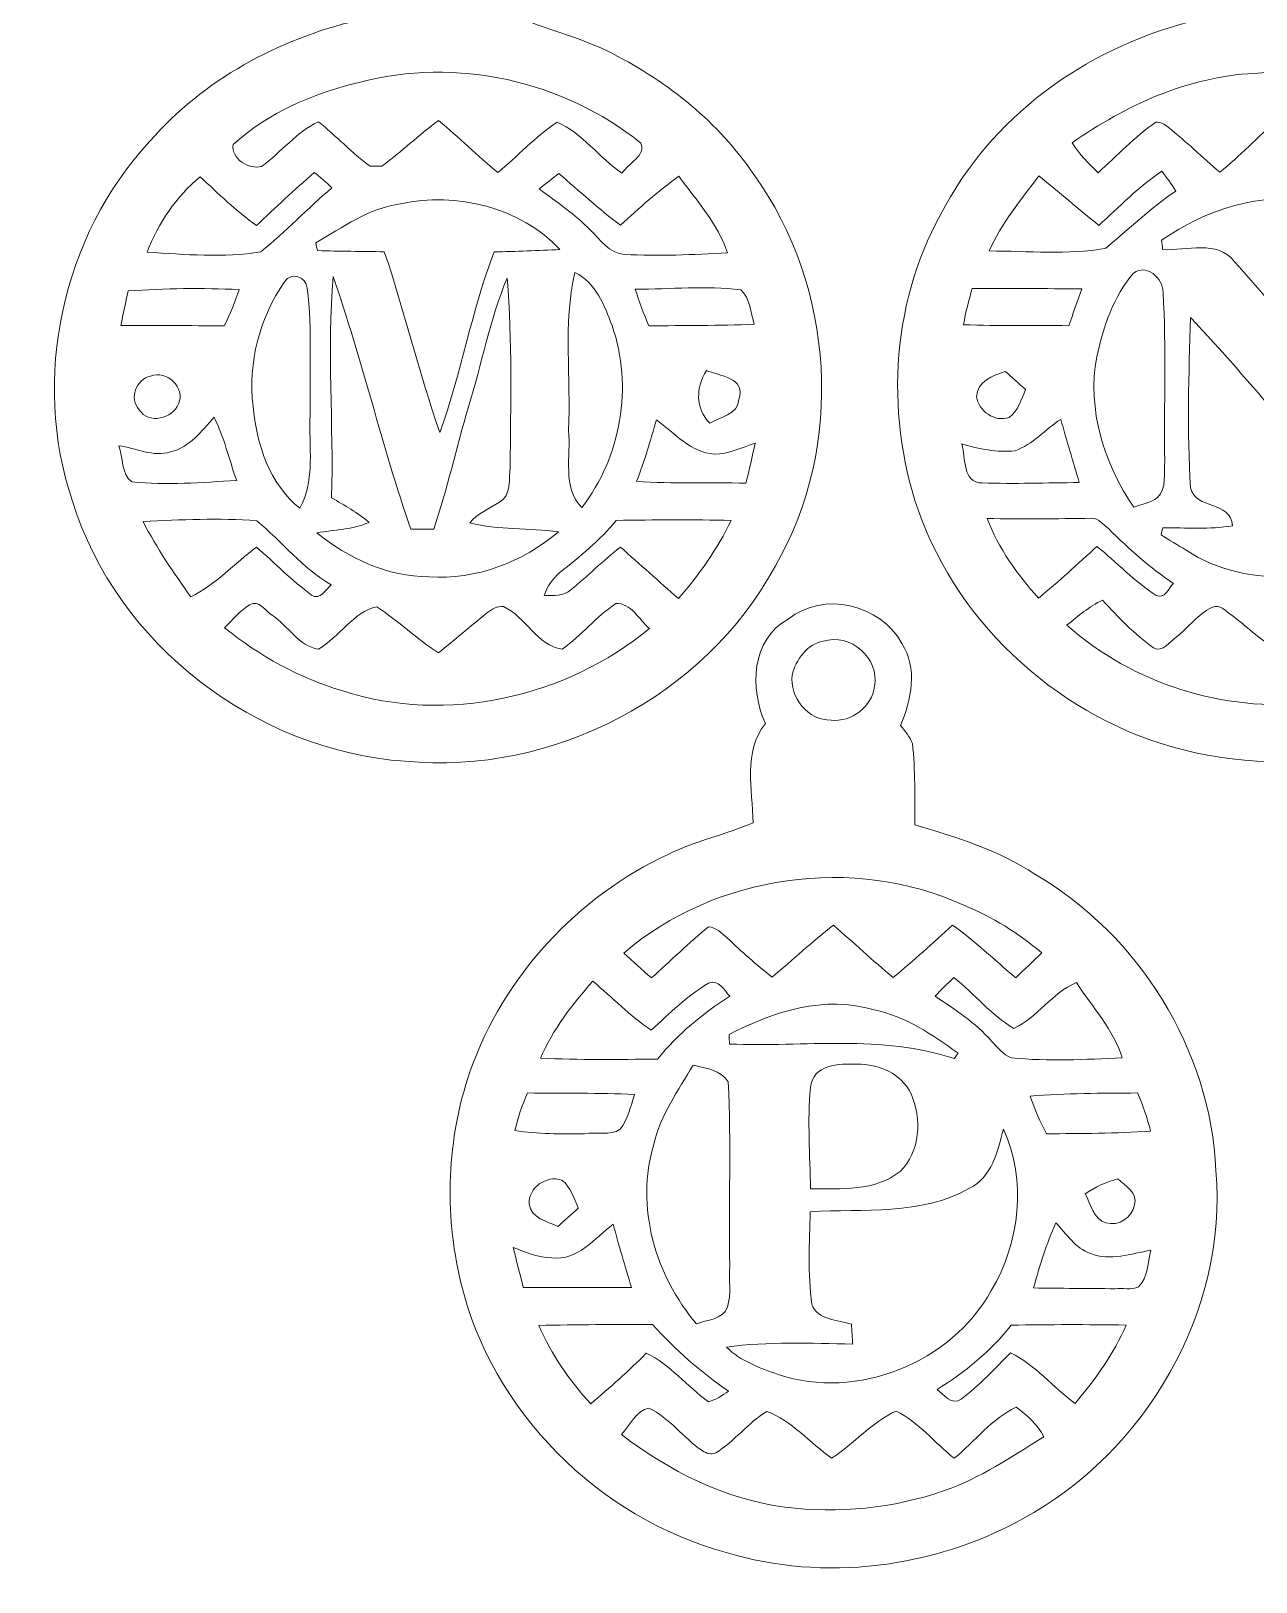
# Model space of a CAD drawing. Header units: centimetres. Extents: x -16.6 to 16.5, y -14.8 to 14.7.
# Drawn here: x -16.59 to -2.58, y -14.71 to 3.03 of the extents above; entities that cross this region are included whole.
import ezdxf

# ---------------------------------------------------------------- set-up
doc = ezdxf.new("R2010")
doc.units = ezdxf.units.CM
doc.header["$MEASUREMENT"] = 0
doc.layers.add('Layer 1', color=7, linetype='Continuous')

msp = doc.modelspace()

# ---------------------------------------------------------------- linework, layer by layer
at = {"layer": 'Layer 1', "color": 250, "lineweight": 9}
for points, knots in [([(-12.80093, 5.02584), (-12.68451, 5.561), (-12.00683, 5.85452), (-11.53058, 5.59275), (-11.53058, 5.59275), (-11.16545, 5.44318), (-10.96437, 5.00326), (-11.05926, 4.62544), (-11.05926, 4.62544), (-11.09066, 4.5122), (-11.14428, 4.40707), (-11.19579, 4.30159), (-11.19579, 4.30159), (-11.13335, 4.23668), (-11.05926, 4.17776), (-11.02258, 4.09274), (-11.02258, 4.09274), (-10.99047, 3.78971), (-11.00176, 3.48455), (-11.00106, 3.17975), (-11.00106, 3.17975), (-10.64828, 3.04252), (-10.2768, 2.94904), (-9.93884, 2.77547), (-9.93884, 2.77547), (-9.30419, 2.44703), (-8.72458, 1.98772), (-8.32347, 1.39082), (-8.32347, 1.39082), (-7.39955, 0.10988), (-7.28172, -1.71433), (-8.07759, -3.08523), (-8.07759, -3.08523), (-8.88298, -4.5803), (-10.62429, -5.4827), (-12.30951, -5.32078), (-12.30951, -5.32078), (-14.01801, -5.19978), (-15.60586, -3.98975), (-16.11598, -2.34545), (-16.11598, -2.34545), (-16.58941, -0.94281), (-16.23451, 0.6895), (-15.2298, 1.77429), (-15.2298, 1.77429), (-14.61809, 2.47808), (-13.76366, 2.93634), (-12.86372, 3.15435), (-12.86372, 3.15435), (-12.85279, 3.42917), (-12.88454, 3.70469), (-12.86443, 3.9788), (-12.86443, 3.9788), (-12.85596, 4.11215), (-12.76106, 4.21375), (-12.6764, 4.30759), (-12.6764, 4.30759), (-12.77941, 4.52772), (-12.89829, 4.78066), (-12.80093, 5.02584), (-12.80093, 5.02584), (-12.80093, 5.02584), (-12.80093, 5.02584), (-12.80093, 5.02584)], [0, 0, 0, 0, 0.05882353, 0.05882353, 0.05882353, 0.05882353, 0.11764706, 0.11764706, 0.11764706, 0.11764706, 0.17647059, 0.17647059, 0.17647059, 0.17647059, 0.23529412, 0.23529412, 0.23529412, 0.23529412, 0.29411765, 0.29411765, 0.29411765, 0.29411765, 0.35294118, 0.35294118, 0.35294118, 0.35294118, 0.41176471, 0.41176471, 0.41176471, 0.41176471, 0.47058824, 0.47058824, 0.47058824, 0.47058824, 0.52941176, 0.52941176, 0.52941176, 0.52941176, 0.58823529, 0.58823529, 0.58823529, 0.58823529, 0.64705882, 0.64705882, 0.64705882, 0.64705882, 0.70588235, 0.70588235, 0.70588235, 0.70588235, 0.76470588, 0.76470588, 0.76470588, 0.76470588, 0.82352941, 0.82352941, 0.82352941, 0.82352941, 0.88235294, 0.88235294, 0.88235294, 0.88235294, 1, 1, 1, 1]), ([(-2.77816, 5.55183), (-2.4596, 5.74692), (-2.00522, 5.75221), (-1.72441, 5.4848), (-1.72441, 5.4848), (-1.36105, 5.22622), (-1.31695, 4.69282), (-1.54203, 4.32805), (-1.54203, 4.32805), (-1.25592, 4.02078), (-1.41114, 3.55511), (-1.36987, 3.1787), (-1.36987, 3.1787), (-1.12328, 3.08239), (-0.86293, 3.0263), (-0.61951, 2.92046), (-0.61951, 2.92046), (0.87097, 2.32921), (1.99951, 0.85565), (2.07994, -0.76007), (2.07994, -0.76007), (2.18154, -1.9902), (1.67354, -3.23339), (0.79231, -4.08747), (0.79231, -4.08747), (-0.28755, -5.16238), (-1.94454, -5.56208), (-3.41139, -5.19096), (-3.41139, -5.19096), (-4.79005, -4.84594), (-5.97327, -3.78584), (-6.44599, -2.44317), (-6.44599, -2.44317), (-6.83263, -1.30687), (-6.7455, -0.00407), (-6.13096, 1.03734), (-6.13096, 1.03734), (-5.53759, 2.12707), (-4.43657, 2.88236), (-3.23959, 3.16282), (-3.23959, 3.16282), (-3.21384, 3.4274), (-3.22513, 3.69269), (-3.22372, 3.95763), (-3.22372, 3.95763), (-3.2283, 4.09909), (-3.11929, 4.20175), (-3.06603, 4.32275), (-3.06603, 4.32275), (-3.1006, 4.48927), (-3.17927, 4.6459), (-3.19902, 4.81558), (-3.19902, 4.81558), (-3.20149, 5.11404), (-3.01911, 5.38814), (-2.77816, 5.55183), (-2.77816, 5.55183), (-2.77816, 5.55183), (-2.77816, 5.55183), (-2.77816, 5.55183)], [0, 0, 0, 0, 0.0625, 0.0625, 0.0625, 0.0625, 0.125, 0.125, 0.125, 0.125, 0.1875, 0.1875, 0.1875, 0.1875, 0.25, 0.25, 0.25, 0.25, 0.3125, 0.3125, 0.3125, 0.3125, 0.375, 0.375, 0.375, 0.375, 0.4375, 0.4375, 0.4375, 0.4375, 0.5, 0.5, 0.5, 0.5, 0.5625, 0.5625, 0.5625, 0.5625, 0.625, 0.625, 0.625, 0.625, 0.6875, 0.6875, 0.6875, 0.6875, 0.75, 0.75, 0.75, 0.75, 0.8125, 0.8125, 0.8125, 0.8125, 0.875, 0.875, 0.875, 0.875, 1, 1, 1, 1]), ([(-12.83621, 2.44633), (-13.36255, 2.3225), (-13.87337, 2.10131), (-14.27801, 1.73513), (-14.27801, 1.73513), (-14.30729, 1.57673), (-14.09456, 1.44303), (-13.95275, 1.4843), (-13.95275, 1.4843), (-13.72909, 1.64376), (-13.55693, 1.87977), (-13.30364, 1.99442), (-13.30364, 1.99442), (-13.09761, 1.83461), (-12.92193, 1.63847), (-12.70956, 1.48677), (-12.70956, 1.48677), (-12.70956, 1.48677), (-12.57691, 1.48889), (-12.57691, 1.48889), (-12.57691, 1.48889), (-12.3529, 1.65258), (-12.15252, 1.84661), (-11.92816, 2.00994), (-11.92816, 2.00994), (-11.69744, 1.81733), (-11.48189, 1.60742), (-11.25188, 1.4141), (-11.25188, 1.4141), (-11.02222, 1.60178), (-10.82149, 1.82862), (-10.57314, 1.9916), (-10.57314, 1.9916), (-10.28456, 1.8653), (-10.09089, 1.58344), (-9.83195, 1.40669), (-9.83195, 1.40669), (-9.76457, 1.51711), (-9.54796, 1.61448), (-9.61711, 1.75277), (-9.61711, 1.75277), (-10.50329, 2.4675), (-11.73236, 2.73949), (-12.83621, 2.44633), (-12.83621, 2.44633), (-12.83621, 2.44633), (-12.83621, 2.44633), (-12.83621, 2.44633)], [0, 0, 0, 0, 0.07692308, 0.07692308, 0.07692308, 0.07692308, 0.15384615, 0.15384615, 0.15384615, 0.15384615, 0.23076923, 0.23076923, 0.23076923, 0.23076923, 0.30769231, 0.30769231, 0.30769231, 0.30769231, 0.38461538, 0.38461538, 0.38461538, 0.38461538, 0.46153846, 0.46153846, 0.46153846, 0.46153846, 0.53846154, 0.53846154, 0.53846154, 0.53846154, 0.61538462, 0.61538462, 0.61538462, 0.61538462, 0.69230769, 0.69230769, 0.69230769, 0.69230769, 0.76923077, 0.76923077, 0.76923077, 0.76923077, 0.84615385, 0.84615385, 0.84615385, 0.84615385, 1, 1, 1, 1]), ([(-4.68422, 1.75524), (-4.60519, 1.62506), (-4.49478, 1.51923), (-4.38753, 1.41234), (-4.38753, 1.41234), (-4.16951, 1.60672), (-3.96949, 1.82332), (-3.72819, 1.98984), (-3.72819, 1.98984), (-3.67421, 1.99477), (-3.62483, 1.9669), (-3.58461, 1.93304), (-3.58461, 1.93304), (-3.38176, 1.76935), (-3.19267, 1.58943), (-2.99618, 1.41728), (-2.99618, 1.41728), (-2.76934, 1.60637), (-2.55661, 1.81133), (-2.34671, 2.01876), (-2.34671, 2.01876), (-2.08178, 1.87659), (-1.88916, 1.63706), (-1.64609, 1.4642), (-1.64609, 1.4642), (-1.35788, 1.54534), (-1.19031, 1.83602), (-0.94089, 1.98737), (-0.94089, 1.98737), (-0.92643, 1.98701), (-0.89821, 1.98595), (-0.88409, 1.9856), (-0.88409, 1.9856), (-0.66819, 1.84308), (-0.50274, 1.63494), (-0.29284, 1.48289), (-0.29284, 1.48289), (-0.13444, 1.44444), (-0.03602, 1.5912), (0.08675, 1.65434), (0.08675, 1.65434), (-0.60575, 2.34861), (-1.64539, 2.62766), (-2.60565, 2.54934), (-2.60565, 2.54934), (-3.36271, 2.51124), (-4.07003, 2.1828), (-4.68422, 1.75524), (-4.68422, 1.75524), (-4.68422, 1.75524), (-4.68422, 1.75524), (-4.68422, 1.75524)], [0, 0, 0, 0, 0.07142857, 0.07142857, 0.07142857, 0.07142857, 0.14285714, 0.14285714, 0.14285714, 0.14285714, 0.21428571, 0.21428571, 0.21428571, 0.21428571, 0.28571429, 0.28571429, 0.28571429, 0.28571429, 0.35714286, 0.35714286, 0.35714286, 0.35714286, 0.42857143, 0.42857143, 0.42857143, 0.42857143, 0.5, 0.5, 0.5, 0.5, 0.57142857, 0.57142857, 0.57142857, 0.57142857, 0.64285714, 0.64285714, 0.64285714, 0.64285714, 0.71428571, 0.71428571, 0.71428571, 0.71428571, 0.78571429, 0.78571429, 0.78571429, 0.78571429, 0.85714286, 0.85714286, 0.85714286, 0.85714286, 1, 1, 1, 1]), ([(-4.37871, 0.8105), (-4.61049, 0.995), (-4.83309, 1.1915), (-5.06486, 1.376), (-5.06486, 1.376), (-5.26983, 1.10189), (-5.49384, 0.83308), (-5.63248, 0.51769), (-5.63248, 0.51769), (-5.18904, 0.51769), (-4.73396, 0.47042), (-4.29793, 0.54803), (-4.29793, 0.54803), (-4.03652, 0.77275), (-3.78287, 1.0077), (-3.49747, 1.20314), (-3.49747, 1.20314), (-3.5458, 1.28252), (-3.60366, 1.35554), (-3.65763, 1.42998), (-3.65763, 1.42998), (-3.92222, 1.25394), (-4.14376, 1.02252), (-4.37871, 0.8105), (-4.37871, 0.8105), (-4.37871, 0.8105), (-4.37871, 0.8105), (-4.37871, 0.8105)], [0, 0, 0, 0, 0.125, 0.125, 0.125, 0.125, 0.25, 0.25, 0.25, 0.25, 0.375, 0.375, 0.375, 0.375, 0.5, 0.5, 0.5, 0.5, 0.625, 0.625, 0.625, 0.625, 0.75, 0.75, 0.75, 0.75, 1, 1, 1, 1]), ([(-14.01096, 0.80732), (-14.24203, 0.97454), (-14.44805, 1.17245), (-14.65583, 1.36648), (-14.65583, 1.36648), (-14.92818, 1.13964), (-15.13632, 0.83449), (-15.26191, 0.50394), (-15.26191, 0.50394), (-14.83046, 0.47924), (-14.38737, 0.43373), (-13.96086, 0.50923), (-13.96086, 0.50923), (-13.67617, 0.735), (-13.42711, 1.00629), (-13.14771, 1.23983), (-13.14771, 1.23983), (-13.21086, 1.30439), (-13.28247, 1.35977), (-13.35303, 1.41516), (-13.35303, 1.41516), (-13.57492, 1.21514), (-13.79823, 1.01687), (-14.01096, 0.80732), (-14.01096, 0.80732), (-14.01096, 0.80732), (-14.01096, 0.80732), (-14.01096, 0.80732)], [0, 0, 0, 0, 0.125, 0.125, 0.125, 0.125, 0.25, 0.25, 0.25, 0.25, 0.375, 0.375, 0.375, 0.375, 0.5, 0.5, 0.5, 0.5, 0.625, 0.625, 0.625, 0.625, 0.75, 0.75, 0.75, 0.75, 1, 1, 1, 1]), ([(-10.77704, 1.22784), (-10.57808, 1.07579), (-10.36782, 0.93715), (-10.19319, 0.75582), (-10.19319, 0.75582), (-10.0796, 0.64469), (-9.97694, 0.49124), (-9.80338, 0.47818), (-9.80338, 0.47818), (-9.41109, 0.4556), (-9.01739, 0.47712), (-8.62545, 0.49476), (-8.62545, 0.49476), (-8.73411, 0.82849), (-8.97788, 1.09484), (-9.18178, 1.37283), (-9.18178, 1.37283), (-9.41814, 1.20314), (-9.63545, 1.00841), (-9.84888, 0.8112), (-9.84888, 0.8112), (-10.09371, 0.99677), (-10.32231, 1.20208), (-10.55232, 1.40528), (-10.55232, 1.40528), (-10.62746, 1.34637), (-10.70261, 1.28745), (-10.77704, 1.22784), (-10.77704, 1.22784), (-10.77704, 1.22784), (-10.77704, 1.22784), (-10.77704, 1.22784)], [0, 0, 0, 0, 0.11111111, 0.11111111, 0.11111111, 0.11111111, 0.22222222, 0.22222222, 0.22222222, 0.22222222, 0.33333333, 0.33333333, 0.33333333, 0.33333333, 0.44444444, 0.44444444, 0.44444444, 0.44444444, 0.55555556, 0.55555556, 0.55555556, 0.55555556, 0.66666667, 0.66666667, 0.66666667, 0.66666667, 0.77777778, 0.77777778, 0.77777778, 0.77777778, 1, 1, 1, 1]), ([(-12.36348, 1.05639), (-12.72579, 1.00911), (-13.02459, 0.78686), (-13.33362, 0.61189), (-13.33362, 0.61189), (-13.32868, 0.58931), (-13.31845, 0.5438), (-13.31316, 0.52122), (-13.31316, 0.52122), (-13.05881, 0.51487), (-12.8041, 0.51134), (-12.54975, 0.50852), (-12.54975, 0.50852), (-12.31656, -0.1734), (-12.15358, -0.87754), (-11.9151, -1.5577), (-11.9151, -1.5577), (-11.66534, -0.88283), (-11.55315, -0.16493), (-11.29386, 0.50711), (-11.29386, 0.50711), (-11.04268, 0.5124), (-10.79186, 0.52157), (-10.54103, 0.53392), (-10.54103, 0.53392), (-10.99188, 1.0197), (-11.72531, 1.19573), (-12.36348, 1.05639), (-12.36348, 1.05639), (-12.36348, 1.05639), (-12.36348, 1.05639), (-12.36348, 1.05639)], [0, 0, 0, 0, 0.11111111, 0.11111111, 0.11111111, 0.11111111, 0.22222222, 0.22222222, 0.22222222, 0.22222222, 0.33333333, 0.33333333, 0.33333333, 0.33333333, 0.44444444, 0.44444444, 0.44444444, 0.44444444, 0.55555556, 0.55555556, 0.55555556, 0.55555556, 0.66666667, 0.66666667, 0.66666667, 0.66666667, 0.77777778, 0.77777778, 0.77777778, 0.77777778, 1, 1, 1, 1]), ([(-3.66257, 0.63975), (-3.65799, 0.60448), (-3.65375, 0.5692), (-3.64881, 0.53357), (-3.64881, 0.53357), (-3.37259, 0.51734), (-3.02299, 0.64963), (-2.82896, 0.39457), (-2.82896, 0.39457), (-2.24546, -0.24572), (-1.72723, -0.94528), (-1.12081, -1.56511), (-1.12081, -1.56511), (-1.09576, -0.98902), (-1.14233, -0.41117), (-1.12363, 0.16562), (-1.12363, 0.16562), (-1.29367, 0.27816), (-1.54555, 0.29474), (-1.62352, 0.50958), (-1.62352, 0.50958), (-1.38963, 0.54098), (-1.15221, 0.52898), (-0.91796, 0.55756), (-0.91796, 0.55756), (-1.18643, 0.81967), (-1.53215, 1.00982), (-1.90503, 1.06767), (-1.90503, 1.06767), (-2.52275, 1.21231), (-3.15422, 0.98618), (-3.66257, 0.63975), (-3.66257, 0.63975), (-3.66257, 0.63975), (-3.66257, 0.63975), (-3.66257, 0.63975)], [0, 0, 0, 0, 0.1, 0.1, 0.1, 0.1, 0.2, 0.2, 0.2, 0.2, 0.3, 0.3, 0.3, 0.3, 0.4, 0.4, 0.4, 0.4, 0.5, 0.5, 0.5, 0.5, 0.6, 0.6, 0.6, 0.6, 0.7, 0.7, 0.7, 0.7, 0.8, 0.8, 0.8, 0.8, 1, 1, 1, 1]), ([(-3.98184, 0.2644), (-4.21326, -0.00371), (-4.3265, -0.3519), (-4.40199, -0.69269), (-4.40199, -0.69269), (-4.51453, -1.29488), (-4.31909, -1.91753), (-3.9776, -2.41495), (-3.9776, -2.41495), (-3.88835, -2.37861), (-3.78358, -2.36732), (-3.70738, -2.30347), (-3.70738, -2.30347), (-3.59801, -2.19764), (-3.63823, -2.0209), (-3.62483, -1.88896), (-3.62483, -1.88896), (-3.63435, -1.24408), (-3.60719, -0.59814), (-3.64352, 0.04568), (-3.64352, 0.04568), (-3.64705, 0.20866), (-3.83014, 0.37588), (-3.98184, 0.2644), (-3.98184, 0.2644), (-3.98184, 0.2644), (-3.98184, 0.2644), (-3.98184, 0.2644)], [0, 0, 0, 0, 0.125, 0.125, 0.125, 0.125, 0.25, 0.25, 0.25, 0.25, 0.375, 0.375, 0.375, 0.375, 0.5, 0.5, 0.5, 0.5, 0.625, 0.625, 0.625, 0.625, 0.75, 0.75, 0.75, 0.75, 1, 1, 1, 1]), ([(-13.69099, 0.16597), (-13.97356, -0.24431), (-14.11185, -0.76218), (-14.05011, -1.2589), (-14.05011, -1.2589), (-14.01025, -1.68964), (-13.86561, -2.14648), (-13.51566, -2.42588), (-13.51566, -2.42588), (-13.33468, -2.10027), (-13.41758, -1.71292), (-13.39677, -1.35908), (-13.39677, -1.35908), (-13.40876, -0.87543), (-13.37031, -0.38753), (-13.43099, 0.09295), (-13.43099, 0.09295), (-13.44404, 0.22595), (-13.61408, 0.28274), (-13.69099, 0.16597), (-13.69099, 0.16597), (-13.69099, 0.16597), (-13.69099, 0.16597), (-13.69099, 0.16597)], [0, 0, 0, 0, 0.14285714, 0.14285714, 0.14285714, 0.14285714, 0.28571429, 0.28571429, 0.28571429, 0.28571429, 0.42857143, 0.42857143, 0.42857143, 0.42857143, 0.57142857, 0.57142857, 0.57142857, 0.57142857, 0.71428571, 0.71428571, 0.71428571, 0.71428571, 1, 1, 1, 1]), ([(-13.1343, 0.22383), (-13.20733, -0.61649), (-13.1276, -1.46315), (-13.15159, -2.30594), (-13.15159, -2.30594), (-13.0066, -2.39555), (-12.85243, -2.47351), (-12.72402, -2.58746), (-12.72402, -2.58746), (-12.91205, -2.67001), (-13.12054, -2.67318), (-13.31986, -2.70634), (-13.31986, -2.70634), (-12.95933, -2.99985), (-12.512, -3.2087), (-12.03999, -3.20976), (-12.03999, -3.20976), (-11.49988, -3.24856), (-10.96613, -3.04325), (-10.55797, -2.69647), (-10.55797, -2.69647), (-10.89487, -2.64672), (-11.2413, -2.67706), (-11.57326, -2.59416), (-11.57326, -2.59416), (-11.48048, -2.48692), (-11.35101, -2.428), (-11.23177, -2.35709), (-11.23177, -2.35709), (-11.09243, -2.28266), (-11.12629, -2.08545), (-11.11006, -1.95987), (-11.11006, -1.95987), (-11.10477, -1.23773), (-11.08466, -0.51348), (-11.14464, 0.2069), (-11.14464, 0.2069), (-11.34572, -0.26724), (-11.43356, -0.777), (-11.58702, -1.26666), (-11.58702, -1.26666), (-11.7239, -1.73162), (-11.82832, -2.20575), (-11.98495, -2.66507), (-11.98495, -2.66507), (-12.05057, -2.66542), (-12.1818, -2.66613), (-12.24742, -2.66648), (-12.24742, -2.66648), (-12.57586, -1.71363), (-12.80269, -0.72726), (-13.1343, 0.22383), (-13.1343, 0.22383), (-13.1343, 0.22383), (-13.1343, 0.22383), (-13.1343, 0.22383)], [0, 0, 0, 0, 0.06666667, 0.06666667, 0.06666667, 0.06666667, 0.13333333, 0.13333333, 0.13333333, 0.13333333, 0.2, 0.2, 0.2, 0.2, 0.26666667, 0.26666667, 0.26666667, 0.26666667, 0.33333333, 0.33333333, 0.33333333, 0.33333333, 0.4, 0.4, 0.4, 0.4, 0.46666667, 0.46666667, 0.46666667, 0.46666667, 0.53333333, 0.53333333, 0.53333333, 0.53333333, 0.6, 0.6, 0.6, 0.6, 0.66666667, 0.66666667, 0.66666667, 0.66666667, 0.73333333, 0.73333333, 0.73333333, 0.73333333, 0.8, 0.8, 0.8, 0.8, 0.86666667, 0.86666667, 0.86666667, 0.86666667, 1, 1, 1, 1]), ([(-10.36923, 0.26969), (-10.50752, -0.31945), (-10.41262, -0.9361), (-10.44296, -1.53547), (-10.44296, -1.53547), (-10.41015, -1.82581), (-10.52198, -2.18882), (-10.29021, -2.41918), (-10.29021, -2.41918), (-9.84324, -1.83357), (-9.70178, -1.03735), (-9.94484, -0.33673), (-9.94484, -0.33673), (-10.03127, -0.10637), (-10.13075, 0.15927), (-10.36923, 0.26969), (-10.36923, 0.26969), (-10.36923, 0.26969), (-10.36923, 0.26969), (-10.36923, 0.26969)], [0, 0, 0, 0, 0.16666667, 0.16666667, 0.16666667, 0.16666667, 0.33333333, 0.33333333, 0.33333333, 0.33333333, 0.5, 0.5, 0.5, 0.5, 0.66666667, 0.66666667, 0.66666667, 0.66666667, 1, 1, 1, 1]), ([(-15.47781, 0.06014), (-15.50744, -0.07109), (-15.53601, -0.20197), (-15.56141, -0.33462), (-15.56141, -0.33462), (-15.16736, -0.33638), (-14.77366, -0.33638), (-14.37996, -0.33815), (-14.37996, -0.33815), (-14.31223, -0.2048), (-14.25473, -0.06651), (-14.21063, 0.07672), (-14.21063, 0.07672), (-14.6329, 0.09471), (-15.05624, 0.09013), (-15.47781, 0.06014), (-15.47781, 0.06014), (-15.47781, 0.06014), (-15.47781, 0.06014), (-15.47781, 0.06014)], [0, 0, 0, 0, 0.16666667, 0.16666667, 0.16666667, 0.16666667, 0.33333333, 0.33333333, 0.33333333, 0.33333333, 0.5, 0.5, 0.5, 0.5, 0.66666667, 0.66666667, 0.66666667, 0.66666667, 1, 1, 1, 1]), ([(-9.68026, 0.08237), (-9.63722, -0.06051), (-9.58395, -0.20021), (-9.52503, -0.33744), (-9.52503, -0.33744), (-9.12322, -0.33709), (-8.72141, -0.33603), (-8.31959, -0.32051), (-8.31959, -0.32051), (-8.35875, -0.18716), (-8.36686, -0.027), (-8.47234, 0.0739), (-8.47234, 0.0739), (-8.87169, 0.12435), (-9.27879, 0.07602), (-9.68026, 0.08237), (-9.68026, 0.08237), (-9.68026, 0.08237), (-9.68026, 0.08237), (-9.68026, 0.08237)], [0, 0, 0, 0, 0.16666667, 0.16666667, 0.16666667, 0.16666667, 0.33333333, 0.33333333, 0.33333333, 0.33333333, 0.5, 0.5, 0.5, 0.5, 0.66666667, 0.66666667, 0.66666667, 0.66666667, 1, 1, 1, 1]), ([(-5.82581, 0.08907), (-5.86708, -0.0471), (-5.90165, -0.18504), (-5.92458, -0.3258), (-5.92458, -0.3258), (-5.52418, -0.33991), (-5.12307, -0.33603), (-4.72232, -0.33709), (-4.72232, -0.33709), (-4.67293, -0.19668), (-4.62248, -0.05663), (-4.57274, 0.08342), (-4.57274, 0.08342), (-4.99043, 0.08801), (-5.40812, 0.08801), (-5.82581, 0.08907), (-5.82581, 0.08907), (-5.82581, 0.08907), (-5.82581, 0.08907), (-5.82581, 0.08907)], [0, 0, 0, 0, 0.16666667, 0.16666667, 0.16666667, 0.16666667, 0.33333333, 0.33333333, 0.33333333, 0.33333333, 0.5, 0.5, 0.5, 0.5, 0.66666667, 0.66666667, 0.66666667, 0.66666667, 1, 1, 1, 1]), ([(-3.33202, -0.24325), (-3.34613, -0.89236), (-3.37471, -1.54359), (-3.32884, -2.19199), (-3.32884, -2.19199), (-3.27381, -2.44599), (-2.87164, -2.33663), (-2.84977, -2.62697), (-2.84977, -2.62697), (-3.11365, -2.6693), (-3.38211, -2.64919), (-3.64776, -2.64813), (-3.64776, -2.64813), (-3.65234, -2.6686), (-3.66116, -2.70917), (-3.66575, -2.72963), (-3.66575, -2.72963), (-3.5712, -2.78995), (-3.47666, -2.84922), (-3.37929, -2.90566), (-3.37929, -2.90566), (-2.66386, -3.3798), (-1.65738, -3.27185), (-0.99346, -2.75079), (-0.99346, -2.75079), (-1.0947, -2.69576), (-1.21112, -2.66718), (-1.30108, -2.59381), (-1.30108, -2.59381), (-1.97418, -1.80747), (-2.62082, -0.99537), (-3.33202, -0.24325), (-3.33202, -0.24325), (-3.33202, -0.24325), (-3.33202, -0.24325), (-3.33202, -0.24325)], [0, 0, 0, 0, 0.1, 0.1, 0.1, 0.1, 0.2, 0.2, 0.2, 0.2, 0.3, 0.3, 0.3, 0.3, 0.4, 0.4, 0.4, 0.4, 0.5, 0.5, 0.5, 0.5, 0.6, 0.6, 0.6, 0.6, 0.7, 0.7, 0.7, 0.7, 0.8, 0.8, 0.8, 0.8, 1, 1, 1, 1]), ([(-15.22275, -0.91317), (-15.38608, -0.95127), (-15.47357, -1.17), (-15.35186, -1.29841), (-15.35186, -1.29841), (-15.25203, -1.46915), (-14.96698, -1.40318), (-14.90278, -1.23138), (-14.90278, -1.23138), (-14.81882, -1.04935), (-15.03789, -0.84332), (-15.22275, -0.91317), (-15.22275, -0.91317), (-15.22275, -0.91317), (-15.22275, -0.91317), (-15.22275, -0.91317)], [0, 0, 0, 0, 0.2, 0.2, 0.2, 0.2, 0.4, 0.4, 0.4, 0.4, 0.6, 0.6, 0.6, 0.6, 1, 1, 1, 1]), ([(-8.86534, -0.84967), (-8.98916, -1.04476), (-8.99234, -1.28077), (-8.82759, -1.45433), (-8.82759, -1.45433), (-8.72035, -1.38766), (-8.50127, -1.35027), (-8.49633, -1.1834), (-8.49633, -1.1834), (-8.39897, -0.93293), (-8.72811, -0.90965), (-8.86534, -0.84967), (-8.86534, -0.84967), (-8.86534, -0.84967), (-8.86534, -0.84967), (-8.86534, -0.84967)], [0, 0, 0, 0, 0.2, 0.2, 0.2, 0.2, 0.4, 0.4, 0.4, 0.4, 0.6, 0.6, 0.6, 0.6, 1, 1, 1, 1]), ([(-5.77571, -1.15095), (-5.75737, -1.31322), (-5.56722, -1.44305), (-5.40529, -1.38872), (-5.40529, -1.38872), (-5.30228, -1.31146), (-5.26348, -1.18058), (-5.21691, -1.06769), (-5.21691, -1.06769), (-5.27477, -1.01583), (-5.39048, -0.91212), (-5.44833, -0.86026), (-5.44833, -0.86026), (-5.58521, -0.90647), (-5.77501, -0.97491), (-5.77571, -1.15095), (-5.77571, -1.15095), (-5.77571, -1.15095), (-5.77571, -1.15095), (-5.77571, -1.15095)], [0, 0, 0, 0, 0.16666667, 0.16666667, 0.16666667, 0.16666667, 0.33333333, 0.33333333, 0.33333333, 0.33333333, 0.5, 0.5, 0.5, 0.5, 0.66666667, 0.66666667, 0.66666667, 0.66666667, 1, 1, 1, 1]), ([(-14.49532, -1.38519), (-14.63855, -1.54006), (-14.77613, -1.73162), (-14.99274, -1.78101), (-14.99274, -1.78101), (-15.19382, -1.84486), (-15.38961, -1.7355), (-15.58717, -1.71151), (-15.58717, -1.71151), (-15.53072, -1.83992), (-15.56529, -2.03324), (-15.43759, -2.12285), (-15.43759, -2.12285), (-15.04036, -2.16942), (-14.63608, -2.12779), (-14.23779, -2.1098), (-14.23779, -2.1098), (-14.32458, -1.86885), (-14.38102, -1.61555), (-14.49532, -1.38519), (-14.49532, -1.38519), (-14.49532, -1.38519), (-14.49532, -1.38519), (-14.49532, -1.38519)], [0, 0, 0, 0, 0.14285714, 0.14285714, 0.14285714, 0.14285714, 0.28571429, 0.28571429, 0.28571429, 0.28571429, 0.42857143, 0.42857143, 0.42857143, 0.42857143, 0.57142857, 0.57142857, 0.57142857, 0.57142857, 0.71428571, 0.71428571, 0.71428571, 0.71428571, 1, 1, 1, 1]), ([(-9.43684, -1.41482), (-9.50951, -1.64977), (-9.57019, -1.88896), (-9.66438, -2.11685), (-9.66438, -2.11685), (-9.24881, -2.14825), (-8.83112, -2.13167), (-8.41484, -2.13872), (-8.41484, -2.13872), (-8.37463, -1.98738), (-8.34182, -1.83428), (-8.30901, -1.68188), (-8.30901, -1.68188), (-8.46106, -1.73232), (-8.61169, -1.80676), (-8.77503, -1.80641), (-8.77503, -1.80641), (-9.04455, -1.78877), (-9.23329, -1.5644), (-9.43684, -1.41482), (-9.43684, -1.41482), (-9.43684, -1.41482), (-9.43684, -1.41482), (-9.43684, -1.41482)], [0, 0, 0, 0, 0.14285714, 0.14285714, 0.14285714, 0.14285714, 0.28571429, 0.28571429, 0.28571429, 0.28571429, 0.42857143, 0.42857143, 0.42857143, 0.42857143, 0.57142857, 0.57142857, 0.57142857, 0.57142857, 0.71428571, 0.71428571, 0.71428571, 0.71428571, 1, 1, 1, 1]), ([(-5.33509, -1.76725), (-5.54182, -1.79335), (-5.74749, -1.74573), (-5.9454, -1.6907), (-5.9454, -1.6907), (-5.90024, -1.84803), (-5.93799, -2.14084), (-5.71292, -2.13625), (-5.71292, -2.13625), (-5.34356, -2.1486), (-4.97349, -2.13555), (-4.60378, -2.13167), (-4.60378, -2.13167), (-4.67258, -1.89072), (-4.74701, -1.65118), (-4.81298, -1.40953), (-4.81298, -1.40953), (-4.99113, -1.52242), (-5.1326, -1.6974), (-5.33509, -1.76725), (-5.33509, -1.76725), (-5.33509, -1.76725), (-5.33509, -1.76725), (-5.33509, -1.76725)], [0, 0, 0, 0, 0.14285714, 0.14285714, 0.14285714, 0.14285714, 0.28571429, 0.28571429, 0.28571429, 0.28571429, 0.42857143, 0.42857143, 0.42857143, 0.42857143, 0.57142857, 0.57142857, 0.57142857, 0.57142857, 0.71428571, 0.71428571, 0.71428571, 0.71428571, 1, 1, 1, 1]), ([(-15.30847, -2.57793), (-15.15325, -2.88167), (-14.95816, -3.16248), (-14.76167, -3.44047), (-14.76167, -3.44047), (-14.47698, -3.30077), (-14.2639, -3.0563), (-14.01096, -2.87003), (-14.01096, -2.87003), (-13.80246, -3.05453), (-13.60561, -3.2535), (-13.38089, -3.41931), (-13.38089, -3.41931), (-13.28564, -3.48422), (-13.21968, -3.3551), (-13.15653, -3.30254), (-13.15653, -3.30254), (-13.48496, -3.10922), (-13.71991, -2.80971), (-14.00778, -2.56946), (-14.00778, -2.56946), (-14.44029, -2.53525), (-14.87561, -2.55818), (-15.30847, -2.57793), (-15.30847, -2.57793), (-15.30847, -2.57793), (-15.30847, -2.57793), (-15.30847, -2.57793)], [0, 0, 0, 0, 0.125, 0.125, 0.125, 0.125, 0.25, 0.25, 0.25, 0.25, 0.375, 0.375, 0.375, 0.375, 0.5, 0.5, 0.5, 0.5, 0.625, 0.625, 0.625, 0.625, 0.75, 0.75, 0.75, 0.75, 1, 1, 1, 1]), ([(-9.89686, -2.56523), (-10.08454, -2.79207), (-10.31279, -2.97869), (-10.54174, -3.16213), (-10.54174, -3.16213), (-10.62711, -3.22845), (-10.68426, -3.32088), (-10.72024, -3.42389), (-10.72024, -3.42389), (-10.61653, -3.42319), (-10.49976, -3.43236), (-10.4158, -3.35828), (-10.4158, -3.35828), (-10.22177, -3.20164), (-10.04573, -3.0242), (-9.84959, -2.87003), (-9.84959, -2.87003), (-9.62875, -3.06653), (-9.40685, -3.26197), (-9.18672, -3.45988), (-9.18672, -3.45988), (-8.94895, -3.18788), (-8.74116, -2.88908), (-8.58171, -2.56453), (-8.58171, -2.56453), (-9.01986, -2.55606), (-9.45836, -2.55712), (-9.89686, -2.56523), (-9.89686, -2.56523), (-9.89686, -2.56523), (-9.89686, -2.56523), (-9.89686, -2.56523)], [0, 0, 0, 0, 0.11111111, 0.11111111, 0.11111111, 0.11111111, 0.22222222, 0.22222222, 0.22222222, 0.22222222, 0.33333333, 0.33333333, 0.33333333, 0.33333333, 0.44444444, 0.44444444, 0.44444444, 0.44444444, 0.55555556, 0.55555556, 0.55555556, 0.55555556, 0.66666667, 0.66666667, 0.66666667, 0.66666667, 0.77777778, 0.77777778, 0.77777778, 0.77777778, 1, 1, 1, 1]), ([(-5.65506, -2.54407), (-5.52736, -2.88591), (-5.31216, -3.18471), (-5.06945, -3.45388), (-5.06945, -3.45388), (-4.83838, -3.2662), (-4.62107, -3.06265), (-4.40023, -2.86333), (-4.40023, -2.86333), (-4.17128, -3.04677), (-3.96949, -3.2662), (-3.72113, -3.42319), (-3.72113, -3.42319), (-3.62341, -3.47011), (-3.58073, -3.34205), (-3.52569, -3.28702), (-3.52569, -3.28702), (-3.79381, -3.10639), (-4.03475, -2.88979), (-4.26441, -2.6633), (-4.26441, -2.6633), (-4.32438, -2.61533), (-4.37871, -2.53877), (-4.46303, -2.54124), (-4.46303, -2.54124), (-4.86061, -2.54689), (-5.25783, -2.54936), (-5.65506, -2.54407), (-5.65506, -2.54407), (-5.65506, -2.54407), (-5.65506, -2.54407), (-5.65506, -2.54407)], [0, 0, 0, 0, 0.11111111, 0.11111111, 0.11111111, 0.11111111, 0.22222222, 0.22222222, 0.22222222, 0.22222222, 0.33333333, 0.33333333, 0.33333333, 0.33333333, 0.44444444, 0.44444444, 0.44444444, 0.44444444, 0.55555556, 0.55555556, 0.55555556, 0.55555556, 0.66666667, 0.66666667, 0.66666667, 0.66666667, 0.77777778, 0.77777778, 0.77777778, 0.77777778, 1, 1, 1, 1]), ([(-7.93013, -3.69306), (-7.5269, -3.37062), (-6.87532, -3.52338), (-6.63084, -3.97176), (-6.63084, -3.97176), (-6.44846, -4.25433), (-6.52007, -4.62052), (-6.64707, -4.91085), (-6.64707, -4.91085), (-6.59698, -4.97541), (-6.53912, -5.0375), (-6.51125, -5.11617), (-6.51125, -5.11617), (-6.47386, -5.42485), (-6.4855, -5.7367), (-6.48233, -6.04715), (-6.48233, -6.04715), (-6.00784, -6.19214), (-5.52524, -6.33572), (-5.10861, -6.61406), (-5.10861, -6.61406), (-3.91622, -7.30833), (-3.10201, -8.62207), (-3.03886, -10.00285), (-3.03886, -10.00285), (-2.90304, -11.61575), (-3.84143, -13.22476), (-5.25148, -13.98923), (-5.25148, -13.98923), (-6.27136, -14.55191), (-7.51879, -14.71031), (-8.63886, -14.37482), (-8.63886, -14.37482), (-10.10288, -13.97301), (-11.32596, -12.75875), (-11.67663, -11.2732), (-11.67663, -11.2732), (-11.86607, -10.48368), (-11.83326, -9.64125), (-11.56973, -8.87255), (-11.56973, -8.87255), (-11.19014, -7.78105), (-10.34242, -6.86736), (-9.29608, -6.38193), (-9.29608, -6.38193), (-8.98634, -6.2313), (-8.64626, -6.15898), (-8.33018, -6.02316), (-8.33018, -6.02316), (-8.34182, -5.64181), (-8.44765, -5.21424), (-8.19118, -4.88686), (-8.19118, -4.88686), (-8.37498, -4.48893), (-8.35381, -3.92907), (-7.93013, -3.69306), (-7.93013, -3.69306), (-7.93013, -3.69306), (-7.93013, -3.69306), (-7.93013, -3.69306)], [0, 0, 0, 0, 0.0625, 0.0625, 0.0625, 0.0625, 0.125, 0.125, 0.125, 0.125, 0.1875, 0.1875, 0.1875, 0.1875, 0.25, 0.25, 0.25, 0.25, 0.3125, 0.3125, 0.3125, 0.3125, 0.375, 0.375, 0.375, 0.375, 0.4375, 0.4375, 0.4375, 0.4375, 0.5, 0.5, 0.5, 0.5, 0.5625, 0.5625, 0.5625, 0.5625, 0.625, 0.625, 0.625, 0.625, 0.6875, 0.6875, 0.6875, 0.6875, 0.75, 0.75, 0.75, 0.75, 0.8125, 0.8125, 0.8125, 0.8125, 0.875, 0.875, 0.875, 0.875, 1, 1, 1, 1]), ([(-14.08963, -3.53008), (-14.2004, -3.59887), (-14.28189, -3.704), (-14.37643, -3.79255), (-14.37643, -3.79255), (-13.97779, -4.1171), (-13.51918, -4.36828), (-13.02565, -4.51503), (-13.02565, -4.51503), (-11.83326, -4.90168), (-10.4793, -4.59053), (-9.51763, -3.80348), (-9.51763, -3.80348), (-9.63475, -3.70188), (-9.73247, -3.50256), (-9.9018, -3.51667), (-9.9018, -3.51667), (-10.12617, -3.66413), (-10.29479, -3.88427), (-10.51528, -4.03878), (-10.51528, -4.03878), (-10.80174, -3.99821), (-10.93368, -3.6666), (-11.18485, -3.55089), (-11.18485, -3.55089), (-11.25858, -3.5389), (-11.32349, -3.58617), (-11.37959, -3.62709), (-11.37959, -3.62709), (-11.56374, -3.77773), (-11.74471, -3.93189), (-11.93027, -4.08077), (-11.93027, -4.08077), (-12.17792, -3.92202), (-12.39029, -3.71599), (-12.63406, -3.55266), (-12.63406, -3.55266), (-12.90853, -3.61475), (-13.06481, -3.90226), (-13.30293, -4.03737), (-13.30293, -4.03737), (-13.52624, -4.00703), (-13.64971, -3.77138), (-13.82645, -3.6539), (-13.82645, -3.6539), (-13.90724, -3.60769), (-13.98379, -3.46623), (-14.08963, -3.53008)], [0, 0, 0, 0, 0.07692308, 0.07692308, 0.07692308, 0.07692308, 0.15384615, 0.15384615, 0.15384615, 0.15384615, 0.23076923, 0.23076923, 0.23076923, 0.23076923, 0.30769231, 0.30769231, 0.30769231, 0.30769231, 0.38461538, 0.38461538, 0.38461538, 0.38461538, 0.46153846, 0.46153846, 0.46153846, 0.46153846, 0.53846154, 0.53846154, 0.53846154, 0.53846154, 0.61538462, 0.61538462, 0.61538462, 0.61538462, 0.69230769, 0.69230769, 0.69230769, 0.69230769, 0.76923077, 0.76923077, 0.76923077, 0.76923077, 0.84615385, 0.84615385, 0.84615385, 0.84615385, 1, 1, 1, 1]), ([(-4.74419, -3.76468), (-3.9903, -4.43284), (-2.95208, -4.7588), (-1.95195, -4.65509), (-1.95195, -4.65509), (-1.19136, -4.58383), (-0.4597, -4.27515), (0.12485, -3.78443), (0.12485, -3.78443), (-0.00286, -3.69447), (-0.11186, -3.44859), (-0.2879, -3.53643), (-0.2879, -3.53643), (-0.50098, -3.68601), (-0.66961, -3.89132), (-0.8848, -4.03914), (-0.8848, -4.03914), (-0.93878, -4.0402), (-0.98781, -4.01374), (-1.02803, -3.98058), (-1.02803, -3.98058), (-1.21853, -3.82994), (-1.39703, -3.66555), (-1.58048, -3.5068), (-1.58048, -3.5068), (-1.74452, -3.63944), (-1.90856, -3.77279), (-2.07472, -3.90297), (-2.07472, -3.90297), (-2.16397, -3.95729), (-2.24758, -4.07865), (-2.37458, -4.01338), (-2.37458, -4.01338), (-2.55309, -3.92131), (-2.69279, -3.76997), (-2.85506, -3.6539), (-2.85506, -3.6539), (-2.91856, -3.61087), (-2.99759, -3.5135), (-3.08649, -3.56042), (-3.08649, -3.56042), (-3.24559, -3.63909), (-3.35283, -3.78972), (-3.49006, -3.89803), (-3.49006, -3.89803), (-3.56097, -3.94212), (-3.64952, -4.08465), (-3.75288, -4.0222), (-3.75288, -4.0222), (-3.97125, -3.86839), (-4.15646, -3.67366), (-4.33638, -3.47751), (-4.33638, -3.47751), (-4.48843, -3.54913), (-4.61507, -3.65955), (-4.74419, -3.76468)], [0, 0, 0, 0, 0.06666667, 0.06666667, 0.06666667, 0.06666667, 0.13333333, 0.13333333, 0.13333333, 0.13333333, 0.2, 0.2, 0.2, 0.2, 0.26666667, 0.26666667, 0.26666667, 0.26666667, 0.33333333, 0.33333333, 0.33333333, 0.33333333, 0.4, 0.4, 0.4, 0.4, 0.46666667, 0.46666667, 0.46666667, 0.46666667, 0.53333333, 0.53333333, 0.53333333, 0.53333333, 0.6, 0.6, 0.6, 0.6, 0.66666667, 0.66666667, 0.66666667, 0.66666667, 0.73333333, 0.73333333, 0.73333333, 0.73333333, 0.8, 0.8, 0.8, 0.8, 0.86666667, 0.86666667, 0.86666667, 0.86666667, 1, 1, 1, 1]), ([(-7.53078, -3.94812), (-7.71458, -3.98022), (-7.84369, -4.16155), (-7.88638, -4.33441), (-7.88638, -4.33441), (-7.91743, -4.58594), (-7.70258, -4.85652), (-7.44082, -4.85053), (-7.44082, -4.85053), (-7.20834, -4.87734), (-6.96845, -4.69601), (-6.94552, -4.46282), (-6.94552, -4.46282), (-6.88096, -4.14215), (-7.22316, -3.84652), (-7.53078, -3.94812), (-7.53078, -3.94812), (-7.53078, -3.94812), (-7.53078, -3.94812), (-7.53078, -3.94812)], [0, 0, 0, 0, 0.16666667, 0.16666667, 0.16666667, 0.16666667, 0.33333333, 0.33333333, 0.33333333, 0.33333333, 0.5, 0.5, 0.5, 0.5, 0.66666667, 0.66666667, 0.66666667, 0.66666667, 1, 1, 1, 1]), ([(-9.81219, -7.5147), (-9.70742, -7.61031), (-9.60194, -7.70485), (-9.49469, -7.79869), (-9.49469, -7.79869), (-9.27562, -7.60572), (-9.06995, -7.39758), (-8.84241, -7.21484), (-8.84241, -7.21484), (-8.75492, -7.22296), (-8.68966, -7.28787), (-8.62651, -7.3429), (-8.62651, -7.3429), (-8.46211, -7.49989), (-8.29172, -7.65017), (-8.11392, -7.79163), (-8.11392, -7.79163), (-7.8825, -7.5909), (-7.65425, -7.38629), (-7.41401, -7.19615), (-7.41401, -7.19615), (-7.18576, -7.39511), (-6.96281, -7.60008), (-6.73103, -7.79481), (-6.73103, -7.79481), (-6.4982, -7.60149), (-6.27278, -7.3997), (-6.05123, -7.19403), (-6.05123, -7.19403), (-5.79582, -7.37677), (-5.56934, -7.59584), (-5.32909, -7.79763), (-5.32909, -7.79763), (-5.22926, -7.70344), (-5.13013, -7.60784), (-5.03029, -7.514), (-5.03029, -7.514), (-5.29593, -7.2854), (-5.59791, -7.10125), (-5.92176, -6.96755), (-5.92176, -6.96755), (-7.17941, -6.39216), (-8.76056, -6.61547), (-9.81219, -7.5147), (-9.81219, -7.5147), (-9.81219, -7.5147), (-9.81219, -7.5147), (-9.81219, -7.5147)], [0, 0, 0, 0, 0.07692308, 0.07692308, 0.07692308, 0.07692308, 0.15384615, 0.15384615, 0.15384615, 0.15384615, 0.23076923, 0.23076923, 0.23076923, 0.23076923, 0.30769231, 0.30769231, 0.30769231, 0.30769231, 0.38461538, 0.38461538, 0.38461538, 0.38461538, 0.46153846, 0.46153846, 0.46153846, 0.46153846, 0.53846154, 0.53846154, 0.53846154, 0.53846154, 0.61538462, 0.61538462, 0.61538462, 0.61538462, 0.69230769, 0.69230769, 0.69230769, 0.69230769, 0.76923077, 0.76923077, 0.76923077, 0.76923077, 0.84615385, 0.84615385, 0.84615385, 0.84615385, 1, 1, 1, 1]), ([(-6.25055, -8.0093), (-6.02336, -8.16205), (-5.78771, -8.31269), (-5.60603, -8.52118), (-5.60603, -8.52118), (-5.53688, -8.59173), (-5.47409, -8.67746), (-5.37848, -8.7138), (-5.37848, -8.7138), (-4.95691, -8.75648), (-4.53217, -8.73249), (-4.10989, -8.71344), (-4.10989, -8.71344), (-4.2122, -8.38853), (-4.45209, -8.13348), (-4.63518, -7.85337), (-4.63518, -7.85337), (-4.91705, -7.96661), (-5.07827, -8.2573), (-5.35238, -8.37654), (-5.35238, -8.37654), (-5.61026, -8.22238), (-5.80182, -7.98143), (-6.03606, -7.79587), (-6.03606, -7.79587), (-6.1112, -7.86325), (-6.18317, -7.93416), (-6.25055, -8.0093), (-6.25055, -8.0093), (-6.25055, -8.0093), (-6.25055, -8.0093), (-6.25055, -8.0093)], [0, 0, 0, 0, 0.11111111, 0.11111111, 0.11111111, 0.11111111, 0.22222222, 0.22222222, 0.22222222, 0.22222222, 0.33333333, 0.33333333, 0.33333333, 0.33333333, 0.44444444, 0.44444444, 0.44444444, 0.44444444, 0.55555556, 0.55555556, 0.55555556, 0.55555556, 0.66666667, 0.66666667, 0.66666667, 0.66666667, 0.77777778, 0.77777778, 0.77777778, 0.77777778, 1, 1, 1, 1]), ([(-10.76505, -8.71662), (-10.31878, -8.73849), (-9.87146, -8.73285), (-9.42449, -8.72791), (-9.42449, -8.72791), (-9.19589, -8.43863), (-8.90556, -8.20897), (-8.59899, -8.00753), (-8.59899, -8.00753), (-8.6639, -7.94015), (-8.72705, -7.80998), (-8.841, -7.85796), (-8.841, -7.85796), (-9.08512, -8.00471), (-9.29044, -8.20474), (-9.49681, -8.39876), (-9.49681, -8.39876), (-9.73741, -8.23296), (-9.94378, -8.02447), (-10.16638, -7.83679), (-10.16638, -7.83679), (-10.40133, -8.10384), (-10.6197, -8.38995), (-10.76505, -8.71662), (-10.76505, -8.71662), (-10.76505, -8.71662), (-10.76505, -8.71662), (-10.76505, -8.71662)], [0, 0, 0, 0, 0.125, 0.125, 0.125, 0.125, 0.25, 0.25, 0.25, 0.25, 0.375, 0.375, 0.375, 0.375, 0.5, 0.5, 0.5, 0.5, 0.625, 0.625, 0.625, 0.625, 0.75, 0.75, 0.75, 0.75, 1, 1, 1, 1]), ([(-8.60499, -8.44533), (-8.60464, -8.47285), (-8.60393, -8.52859), (-8.60358, -8.5561), (-8.60358, -8.5561), (-7.7495, -8.59138), (-6.85803, -8.44568), (-6.03183, -8.72297), (-6.03183, -8.72297), (-6.02089, -8.7078), (-5.99937, -8.67711), (-5.98879, -8.66158), (-5.98879, -8.66158), (-6.27948, -8.44674), (-6.58745, -8.24143), (-6.94729, -8.16558), (-6.94729, -8.16558), (-7.51208, -7.99342), (-8.10193, -8.18357), (-8.60499, -8.44533), (-8.60499, -8.44533), (-8.60499, -8.44533), (-8.60499, -8.44533), (-8.60499, -8.44533)], [0, 0, 0, 0, 0.14285714, 0.14285714, 0.14285714, 0.14285714, 0.28571429, 0.28571429, 0.28571429, 0.28571429, 0.42857143, 0.42857143, 0.42857143, 0.42857143, 0.57142857, 0.57142857, 0.57142857, 0.57142857, 0.71428571, 0.71428571, 0.71428571, 0.71428571, 1, 1, 1, 1]), ([(-9.01739, -8.7974), (-9.19025, -9.08668), (-9.39098, -9.36996), (-9.46788, -9.70404), (-9.46788, -9.70404), (-9.67849, -10.41524), (-9.45518, -11.20158), (-8.97964, -11.75615), (-8.97964, -11.75615), (-8.86463, -11.70923), (-8.67731, -11.71029), (-8.62616, -11.56812), (-8.62616, -11.56812), (-8.57783, -11.41643), (-8.61204, -11.25062), (-8.59899, -11.0961), (-8.59899, -11.0961), (-8.6124, -10.39337), (-8.581, -9.68993), (-8.61663, -8.9879), (-8.61663, -8.9879), (-8.70412, -8.85208), (-8.87557, -8.83268), (-9.01739, -8.7974), (-9.01739, -8.7974), (-9.01739, -8.7974), (-9.01739, -8.7974), (-9.01739, -8.7974)], [0, 0, 0, 0, 0.125, 0.125, 0.125, 0.125, 0.25, 0.25, 0.25, 0.25, 0.375, 0.375, 0.375, 0.375, 0.5, 0.5, 0.5, 0.5, 0.625, 0.625, 0.625, 0.625, 0.75, 0.75, 0.75, 0.75, 1, 1, 1, 1]), ([(-7.67613, -9.05493), (-7.7114, -9.4384), (-7.68248, -9.82575), (-7.67507, -10.21098), (-7.67507, -10.21098), (-7.32864, -10.20816), (-6.93811, -10.2452), (-6.65201, -10.01378), (-6.65201, -10.01378), (-6.416, -9.78589), (-6.4026, -9.41124), (-6.52642, -9.12372), (-6.52642, -9.12372), (-6.63543, -8.89512), (-6.8986, -8.78329), (-7.14202, -8.78541), (-7.14202, -8.78541), (-7.35263, -8.78153), (-7.64614, -8.7847), (-7.67613, -9.05493), (-7.67613, -9.05493), (-7.67613, -9.05493), (-7.67613, -9.05493), (-7.67613, -9.05493)], [0, 0, 0, 0, 0.14285714, 0.14285714, 0.14285714, 0.14285714, 0.28571429, 0.28571429, 0.28571429, 0.28571429, 0.42857143, 0.42857143, 0.42857143, 0.42857143, 0.57142857, 0.57142857, 0.57142857, 0.57142857, 0.71428571, 0.71428571, 0.71428571, 0.71428571, 1, 1, 1, 1]), ([(-10.9111, -9.11561), (-10.9746, -9.25319), (-11.02081, -9.39783), (-11.05538, -9.54565), (-11.05538, -9.54565), (-10.79256, -9.58692), (-10.52586, -9.58339), (-10.26058, -9.58269), (-10.26058, -9.58269), (-10.13075, -9.55482), (-9.96953, -9.61232), (-9.85276, -9.53083), (-9.85276, -9.53083), (-9.76598, -9.41441), (-9.7307, -9.26942), (-9.68943, -9.13254), (-9.68943, -9.13254), (-10.09653, -9.1149), (-10.50399, -9.11984), (-10.9111, -9.11561), (-10.9111, -9.11561), (-10.9111, -9.11561), (-10.9111, -9.11561), (-10.9111, -9.11561)], [0, 0, 0, 0, 0.14285714, 0.14285714, 0.14285714, 0.14285714, 0.28571429, 0.28571429, 0.28571429, 0.28571429, 0.42857143, 0.42857143, 0.42857143, 0.42857143, 0.57142857, 0.57142857, 0.57142857, 0.57142857, 0.71428571, 0.71428571, 0.71428571, 0.71428571, 1, 1, 1, 1]), ([(-5.16329, -9.15124), (-5.11214, -9.29905), (-5.05111, -9.44369), (-4.97773, -9.58233), (-4.97773, -9.58233), (-4.5805, -9.58022), (-4.18327, -9.57845), (-3.7864, -9.55341), (-3.7864, -9.55341), (-3.82344, -9.40348), (-3.87283, -9.25672), (-3.93562, -9.11596), (-3.93562, -9.11596), (-4.3452, -9.11808), (-4.75513, -9.11878), (-5.16329, -9.15124), (-5.16329, -9.15124), (-5.16329, -9.15124), (-5.16329, -9.15124), (-5.16329, -9.15124)], [0, 0, 0, 0, 0.16666667, 0.16666667, 0.16666667, 0.16666667, 0.33333333, 0.33333333, 0.33333333, 0.33333333, 0.5, 0.5, 0.5, 0.5, 0.66666667, 0.66666667, 0.66666667, 0.66666667, 1, 1, 1, 1]), ([(-5.46985, -9.53012), (-5.53582, -9.78448), (-5.60003, -10.07517), (-5.85897, -10.2064), (-5.85897, -10.2064), (-6.40965, -10.52284), (-7.07252, -10.43429), (-7.6793, -10.47557), (-7.6793, -10.47557), (-7.68918, -10.82693), (-7.70717, -11.18183), (-7.66201, -11.53178), (-7.66201, -11.53178), (-7.59816, -11.71593), (-7.35863, -11.71029), (-7.20764, -11.76074), (-7.20764, -11.76074), (-7.20411, -11.81789), (-7.19705, -11.93148), (-7.19352, -11.98863), (-7.19352, -11.98863), (-7.67507, -11.98017), (-8.15873, -11.95653), (-8.63744, -12.02285), (-8.63744, -12.02285), (-8.47587, -12.18442), (-8.25468, -12.26133), (-8.04407, -12.33718), (-8.04407, -12.33718), (-7.14167, -12.63739), (-6.06887, -12.20418), (-5.60814, -11.37586), (-5.60814, -11.37586), (-5.28076, -10.82835), (-5.20033, -10.11573), (-5.46985, -9.53012), (-5.46985, -9.53012), (-5.46985, -9.53012), (-5.46985, -9.53012), (-5.46985, -9.53012)], [0, 0, 0, 0, 0.09090909, 0.09090909, 0.09090909, 0.09090909, 0.18181818, 0.18181818, 0.18181818, 0.18181818, 0.27272727, 0.27272727, 0.27272727, 0.27272727, 0.36363636, 0.36363636, 0.36363636, 0.36363636, 0.45454545, 0.45454545, 0.45454545, 0.45454545, 0.54545455, 0.54545455, 0.54545455, 0.54545455, 0.63636364, 0.63636364, 0.63636364, 0.63636364, 0.72727273, 0.72727273, 0.72727273, 0.72727273, 0.81818182, 0.81818182, 0.81818182, 0.81818182, 1, 1, 1, 1]), ([(-10.89416, -10.38631), (-10.86982, -10.54436), (-10.68567, -10.58951), (-10.56361, -10.64173), (-10.56361, -10.64173), (-10.50576, -10.58987), (-10.39004, -10.4865), (-10.33219, -10.43465), (-10.33219, -10.43465), (-10.37876, -10.3214), (-10.41686, -10.19193), (-10.51846, -10.11397), (-10.51846, -10.11397), (-10.69908, -10.04906), (-10.90193, -10.20287), (-10.89416, -10.38631), (-10.89416, -10.38631), (-10.89416, -10.38631), (-10.89416, -10.38631), (-10.89416, -10.38631)], [0, 0, 0, 0, 0.16666667, 0.16666667, 0.16666667, 0.16666667, 0.33333333, 0.33333333, 0.33333333, 0.33333333, 0.5, 0.5, 0.5, 0.5, 0.66666667, 0.66666667, 0.66666667, 0.66666667, 1, 1, 1, 1]), ([(-4.5364, -10.2706), (-4.47043, -10.37397), (-4.44151, -10.56447), (-4.29687, -10.60116), (-4.29687, -10.60116), (-4.14623, -10.64384), (-3.99701, -10.54083), (-3.97231, -10.39443), (-3.97231, -10.39443), (-3.92786, -10.26214), (-4.07956, -10.175), (-4.15964, -10.09951), (-4.15964, -10.09951), (-4.2951, -10.13373), (-4.42069, -10.19052), (-4.5364, -10.2706), (-4.5364, -10.2706), (-4.5364, -10.2706), (-4.5364, -10.2706), (-4.5364, -10.2706)], [0, 0, 0, 0, 0.16666667, 0.16666667, 0.16666667, 0.16666667, 0.33333333, 0.33333333, 0.33333333, 0.33333333, 0.5, 0.5, 0.5, 0.5, 0.66666667, 0.66666667, 0.66666667, 0.66666667, 1, 1, 1, 1]), ([(-10.63276, -11.00297), (-10.78763, -11.00226), (-10.93156, -10.93347), (-11.07549, -10.88514), (-11.07549, -10.88514), (-11.0381, -11.03578), (-10.99894, -11.18853), (-10.96049, -11.34023), (-10.96049, -11.34023), (-10.54809, -11.3427), (-10.13534, -11.34305), (-9.72294, -11.33987), (-9.72294, -11.33987), (-9.79632, -11.10069), (-9.86793, -10.8601), (-9.93143, -10.61809), (-9.93143, -10.61809), (-10.14733, -10.77578), (-10.33325, -11.03931), (-10.63276, -11.00297), (-10.63276, -11.00297), (-10.63276, -11.00297), (-10.63276, -11.00297), (-10.63276, -11.00297)], [0, 0, 0, 0, 0.14285714, 0.14285714, 0.14285714, 0.14285714, 0.28571429, 0.28571429, 0.28571429, 0.28571429, 0.42857143, 0.42857143, 0.42857143, 0.42857143, 0.57142857, 0.57142857, 0.57142857, 0.57142857, 0.71428571, 0.71428571, 0.71428571, 0.71428571, 1, 1, 1, 1]), ([(-5.12413, -11.34658), (-4.81369, -11.35293), (-4.50324, -11.34905), (-4.19244, -11.3561), (-4.19244, -11.3561), (-4.10954, -11.33881), (-4.00441, -11.37833), (-3.92328, -11.33211), (-3.92328, -11.33211), (-3.81709, -11.2231), (-3.81885, -11.05236), (-3.78287, -10.91583), (-3.78287, -10.91583), (-4.01076, -10.95288), (-4.24642, -11.04495), (-4.47396, -10.95146), (-4.47396, -10.95146), (-4.64682, -10.89185), (-4.75195, -10.7278), (-4.87013, -10.60045), (-4.87013, -10.60045), (-4.97667, -10.84069), (-5.05851, -11.09187), (-5.12413, -11.34658), (-5.12413, -11.34658), (-5.12413, -11.34658), (-5.12413, -11.34658), (-5.12413, -11.34658)], [0, 0, 0, 0, 0.125, 0.125, 0.125, 0.125, 0.25, 0.25, 0.25, 0.25, 0.375, 0.375, 0.375, 0.375, 0.5, 0.5, 0.5, 0.5, 0.625, 0.625, 0.625, 0.625, 0.75, 0.75, 0.75, 0.75, 1, 1, 1, 1]), ([(-10.78304, -11.77485), (-10.63699, -12.10434), (-10.43273, -12.40703), (-10.18931, -12.67267), (-10.18931, -12.67267), (-9.97094, -12.4857), (-9.75328, -12.29767), (-9.55326, -12.09129), (-9.55326, -12.09129), (-9.27774, -12.22323), (-9.08935, -12.4737), (-8.84347, -12.64762), (-8.84347, -12.64762), (-8.75704, -12.62963), (-8.68578, -12.57389), (-8.6131, -12.52732), (-8.6131, -12.52732), (-8.93237, -12.3079), (-9.22411, -12.05213), (-9.48235, -11.76321), (-9.48235, -11.76321), (-9.91591, -11.76497), (-10.34948, -11.76497), (-10.78304, -11.77485), (-10.78304, -11.77485), (-10.78304, -11.77485), (-10.78304, -11.77485), (-10.78304, -11.77485)], [0, 0, 0, 0, 0.125, 0.125, 0.125, 0.125, 0.25, 0.25, 0.25, 0.25, 0.375, 0.375, 0.375, 0.375, 0.5, 0.5, 0.5, 0.5, 0.625, 0.625, 0.625, 0.625, 0.75, 0.75, 0.75, 0.75, 1, 1, 1, 1]), ([(-5.38095, -11.77273), (-5.61273, -12.07118), (-5.91083, -12.3079), (-6.22833, -12.50933), (-6.22833, -12.50933), (-6.15142, -12.56613), (-6.05723, -12.6956), (-5.95316, -12.61763), (-5.95316, -12.61763), (-5.74678, -12.46206), (-5.56793, -12.27332), (-5.38942, -12.08776), (-5.38942, -12.08776), (-5.10332, -12.2264), (-4.90435, -12.48534), (-4.64823, -12.66773), (-4.64823, -12.66773), (-4.42351, -12.39115), (-4.20232, -12.10293), (-4.06756, -11.77097), (-4.06756, -11.77097), (-4.50536, -11.76391), (-4.94316, -11.76462), (-5.38095, -11.77273), (-5.38095, -11.77273), (-5.38095, -11.77273), (-5.38095, -11.77273), (-5.38095, -11.77273)], [0, 0, 0, 0, 0.125, 0.125, 0.125, 0.125, 0.25, 0.25, 0.25, 0.25, 0.375, 0.375, 0.375, 0.375, 0.5, 0.5, 0.5, 0.5, 0.625, 0.625, 0.625, 0.625, 0.75, 0.75, 0.75, 0.75, 1, 1, 1, 1]), ([(-9.83759, -13.02439), (-9.29079, -13.44102), (-8.65932, -13.76381), (-7.97105, -13.85377), (-7.97105, -13.85377), (-7.35827, -13.9282), (-6.72715, -13.87), (-6.14366, -13.66468), (-6.14366, -13.66468), (-5.73303, -13.52498), (-5.37354, -13.27345), (-5.00595, -13.04979), (-5.00595, -13.04979), (-5.08003, -12.9115), (-5.19504, -12.7972), (-5.32486, -12.71183), (-5.32486, -12.71183), (-5.60391, -12.83953), (-5.79723, -13.10235), (-6.03112, -13.29497), (-6.03112, -13.29497), (-6.25796, -13.12105), (-6.43752, -12.87798), (-6.69787, -12.75451), (-6.69787, -12.75451), (-6.9748, -12.88363), (-7.17906, -13.12881), (-7.43447, -13.29356), (-7.43447, -13.29356), (-7.68071, -13.11893), (-7.88956, -12.86634), (-8.17354, -12.75804), (-8.17354, -12.75804), (-8.39015, -12.88751), (-8.54361, -13.10129), (-8.7588, -13.23394), (-8.7588, -13.23394), (-8.81031, -13.26286), (-8.87063, -13.23464), (-8.91543, -13.20607), (-8.91543, -13.20607), (-9.13028, -13.05966), (-9.28903, -12.83424), (-9.52327, -12.721), (-9.52327, -12.721), (-9.67003, -12.7464), (-9.74129, -12.92102), (-9.83759, -13.02439)], [0, 0, 0, 0, 0.07692308, 0.07692308, 0.07692308, 0.07692308, 0.15384615, 0.15384615, 0.15384615, 0.15384615, 0.23076923, 0.23076923, 0.23076923, 0.23076923, 0.30769231, 0.30769231, 0.30769231, 0.30769231, 0.38461538, 0.38461538, 0.38461538, 0.38461538, 0.46153846, 0.46153846, 0.46153846, 0.46153846, 0.53846154, 0.53846154, 0.53846154, 0.53846154, 0.61538462, 0.61538462, 0.61538462, 0.61538462, 0.69230769, 0.69230769, 0.69230769, 0.69230769, 0.76923077, 0.76923077, 0.76923077, 0.76923077, 0.84615385, 0.84615385, 0.84615385, 0.84615385, 1, 1, 1, 1])]:
    msp.add_open_spline(points, degree=3, knots=knots, dxfattribs=at)

doc.saveas('drawing.dxf')
